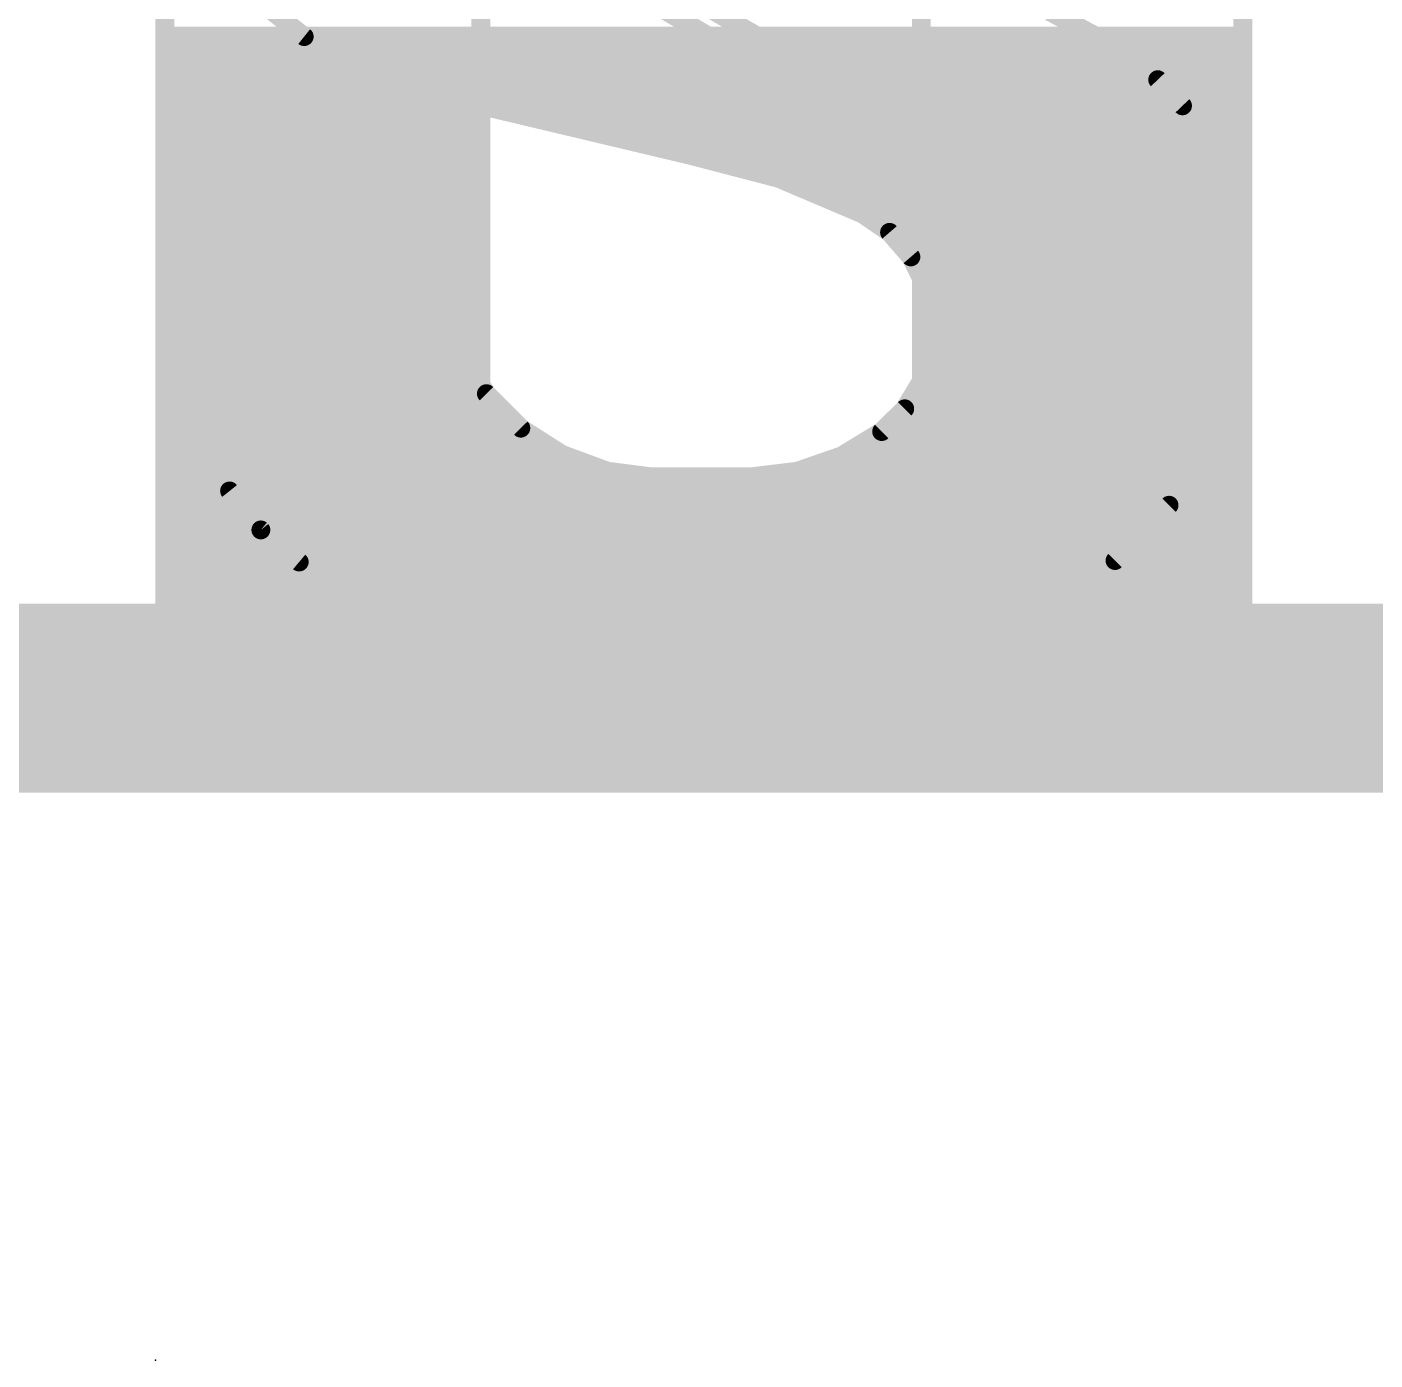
# Model space of a CAD drawing. Extents: x -19.1 to 53.5, y -15.6 to 59.8.
# Drawn here: x 16.718 to 18.529, y 19.431 to 21.221 of the extents above; entities that cross this region are included whole.
import ezdxf

# ---------------------------------------------------------------- set-up
doc = ezdxf.new("R2010")
doc.units = 0
for name, color, linetype in [('16', 132, 'CONTINUOUS'), ('21', 41, 'CONTINUOUS'), ('22', 40, 'CONTINUOUS'), ('23', 53, 'CONTINUOUS')]:
    doc.layers.add(name, color=color, linetype=linetype)

msp = doc.modelspace()

# ---------------------------------------------------------------- linework, layer by layer
at = {"layer": '16', "const_width": 0.254}
msp.add_lwpolyline([(2.54, 20.32), (26.67, 20.32)], dxfattribs=at)
at = {"layer": '21', "const_width": 0.0254}
for points in [[(17.2669, 21.4274), (17.7063, 21.1658)], [(18.1229, 20.9626), (17.2974, 21.4427)], [(17.0231, 21.2623), (17.0907, 21.2085)], [(18.1681, 21.2015), (18.0924, 21.242)], [(17.0901, 21.209), (17.6992, 21.209)], [(17.0907, 21.2085), (17.1658, 21.1659)], [(17.6337, 21.209), (18.154, 21.209)], [(18.2372, 21.1506), (18.1681, 21.2015)], [(17.1346, 21.1836), (17.7429, 21.1836)], [(17.6764, 21.1836), (18.1924, 21.1836)], [(17.1658, 21.1659), (17.2466, 21.1353)], [(17.1861, 21.1582), (17.7866, 21.1582)], [(17.7063, 21.1658), (18.1305, 20.9347)], [(17.7203, 21.1582), (18.2269, 21.1582)], [(18.2704, 21.1156), (18.2372, 21.1506)], [(17.2466, 21.1353), (17.6098, 21.049)], [(17.2571, 21.1328), (17.8303, 21.1328)], [(17.7669, 21.1328), (18.2541, 21.1328)], [(17.364, 21.1074), (17.8739, 21.1074)], [(17.8135, 21.1074), (18.2754, 21.1074)], [(18.2956, 21.0744), (18.2704, 21.1156)], [(17.4709, 21.082), (17.9176, 21.082)], [(17.8601, 21.082), (18.291, 21.082)], [(18.3294, 20.9741), (18.2956, 21.0744)], [(17.5778, 21.0566), (17.9613, 21.0566)], [(17.6098, 21.049), (17.7283, 21.0181)], [(17.9067, 21.0566), (18.3016, 21.0566)], [(17.678, 21.0312), (18.0049, 21.0312)], [(17.9534, 21.0312), (18.3101, 21.0312)], [(17.7283, 21.0181), (17.841, 20.9702)], [(17.7572, 21.0058), (18.0486, 21.0058)], [(18, 21.0058), (18.3187, 21.0058)], [(17.817, 20.9804), (18.0923, 20.9804)], [(18.0466, 20.9804), (18.3272, 20.9804)], [(18.3388, 20.8686), (18.3294, 20.9741)], [(17.841, 20.9702), (17.877, 20.9455)], [(17.8632, 20.955), (18.1267, 20.955)], [(18.0932, 20.955), (18.3311, 20.955)], [(18.1407, 20.9271), (18.1229, 20.9626)], [(17.877, 20.9455), (17.9056, 20.9126)], [(17.8909, 20.9296), (18.1394, 20.9296)], [(18.1305, 20.9347), (18.0213, 20.6096)], [(18.0289, 20.5943), (18.1407, 20.9271)], [(18.1288, 20.9296), (18.3334, 20.9296)], [(17.9056, 20.9126), (17.9251, 20.8736)], [(17.9098, 20.9042), (18.133, 20.9042)], [(18.1203, 20.9042), (18.3356, 20.9042)], [(16.9037, 20.8788), (16.9062, 20.8432)], [(17.6276, 20.5207), (16.9037, 20.8788)], [(17.2898, 20.8788), (16.9037, 20.8788)], [(16.9037, 20.8788), (17.6174, 20.5029)], [(17.2898, 20.8737), (17.2898, 20.8788)], [(17.2928, 20.8221), (17.2898, 20.8737)], [(17.9225, 20.8788), (18.1245, 20.8788)], [(17.9251, 20.8736), (17.9342, 20.831)], [(18.1117, 20.8788), (18.3379, 20.8788)], [(18.3312, 20.7645), (18.3388, 20.8686)], [(16.9055, 20.8534), (16.955, 20.8534)], [(16.9519, 20.8534), (17.291, 20.8534)], [(17.9295, 20.8534), (18.1159, 20.8534)], [(18.1032, 20.8534), (18.3377, 20.8534)], [(16.9062, 20.8432), (16.9164, 20.7848)], [(17.9342, 20.831), (17.9324, 20.7874)], [(16.9089, 20.828), (17.0064, 20.828)], [(17.0002, 20.828), (17.2925, 20.828)], [(17.3084, 20.7729), (17.2928, 20.8221)], [(17.9341, 20.828), (18.1074, 20.828)], [(18.0947, 20.828), (18.3358, 20.828)], [(16.9133, 20.8026), (17.0577, 20.8026)], [(17.0484, 20.8026), (17.299, 20.8026)], [(17.933, 20.8026), (18.0989, 20.8026)], [(18.0861, 20.8026), (18.334, 20.8026)], [(16.9164, 20.7848), (16.9596, 20.6578)], [(16.919, 20.7772), (17.1091, 20.7772)], [(17.0966, 20.7772), (17.307, 20.7772)], [(17.9324, 20.7874), (17.9198, 20.7458)], [(17.9293, 20.7772), (18.0903, 20.7772)], [(18.0776, 20.7772), (18.3321, 20.7772)], [(17.3355, 20.7289), (17.3084, 20.7729)], [(18.3169, 20.6981), (18.3312, 20.7645)], [(16.9276, 20.7518), (17.1604, 20.7518)], [(17.1448, 20.7518), (17.3214, 20.7518)], [(17.9198, 20.7458), (17.8973, 20.7086)], [(17.9216, 20.7518), (18.0818, 20.7518)], [(18.0691, 20.7518), (18.3285, 20.7518)], [(16.9363, 20.7264), (17.2118, 20.7264)], [(17.1931, 20.7264), (17.338, 20.7264)], [(17.3817, 20.6826), (17.3355, 20.7289)], [(17.9081, 20.7264), (18.0733, 20.7264)], [(18.0605, 20.7264), (18.323, 20.7264)], [(17.8973, 20.7086), (17.8664, 20.6781)], [(16.9449, 20.701), (17.2631, 20.701)], [(17.2413, 20.701), (17.3634, 20.701)], [(17.8896, 20.701), (18.0647, 20.701)], [(18.052, 20.701), (18.3175, 20.701)], [(18.2903, 20.6355), (18.3169, 20.6981)], [(16.9535, 20.6756), (17.3145, 20.6756)], [(17.2895, 20.6756), (17.3927, 20.6756)], [(17.4367, 20.6474), (17.3817, 20.6826)], [(17.8664, 20.6781), (17.8128, 20.6454)], [(17.8623, 20.6756), (18.0562, 20.6756)], [(18.0435, 20.6756), (18.3074, 20.6756)], [(16.9596, 20.6578), (16.9905, 20.5983)], [(16.9635, 20.6502), (17.3658, 20.6502)], [(17.3377, 20.6502), (17.4324, 20.6502)], [(17.4981, 20.6248), (17.4367, 20.6474)], [(17.8206, 20.6502), (18.0477, 20.6502)], [(18.0349, 20.6502), (18.2966, 20.6502)], [(17.8128, 20.6454), (17.7534, 20.6248)], [(18.2524, 20.5791), (18.2903, 20.6355)], [(16.9767, 20.6248), (17.4172, 20.6248)], [(17.386, 20.6248), (17.4981, 20.6248)], [(17.5565, 20.6172), (17.4981, 20.6248)], [(17.6911, 20.6172), (17.5565, 20.6172)], [(17.7534, 20.6248), (17.6911, 20.6172)], [(17.7533, 20.6248), (18.0391, 20.6248)], [(18.0264, 20.6248), (18.2831, 20.6248)], [(16.9899, 20.5994), (17.4685, 20.5994)], [(16.9905, 20.5983), (17.0325, 20.5459)], [(17.4342, 20.5994), (18.0306, 20.5994)], [(17.6174, 20.5029), (18.0289, 20.5943)], [(18.0213, 20.6096), (17.6276, 20.5207)], [(17.9761, 20.5994), (18.266, 20.5994)], [(18.1798, 20.5048), (18.2524, 20.5791)], [(17.01, 20.574), (17.5199, 20.574)], [(17.4824, 20.574), (17.9375, 20.574)], [(17.8636, 20.574), (18.2474, 20.574)], [(17.0304, 20.5486), (17.5712, 20.5486)], [(17.0325, 20.5459), (17.084, 20.5029)], [(17.5306, 20.5486), (17.8232, 20.5486)], [(17.7512, 20.5486), (18.2226, 20.5486)], [(17.0597, 20.5232), (17.6225, 20.5232)], [(17.5789, 20.5232), (17.7088, 20.5232)], [(17.6387, 20.5232), (18.1978, 20.5232)], [(17.084, 20.5029), (17.2034, 20.4267)], [(18.0954, 20.4442), (18.1798, 20.5048)], [(17.092, 20.4978), (18.1701, 20.4978)], [(17.1318, 20.4724), (18.1347, 20.4724)], [(17.1716, 20.447), (18.0994, 20.447)], [(18.0019, 20.399), (18.0954, 20.4442)], [(17.2034, 20.4267), (17.2891, 20.3869)], [(17.2144, 20.4216), (18.0486, 20.4216)], [(17.2691, 20.3962), (17.9918, 20.3962)], [(17.9019, 20.3708), (18.0019, 20.399)], [(17.2891, 20.3869), (17.3812, 20.3657)], [(17.3591, 20.3708), (17.9019, 20.3708)], [(17.3812, 20.3657), (17.6378, 20.3479)], [(17.7704, 20.3526), (17.9019, 20.3708)], [(17.6378, 20.3479), (17.7704, 20.3526)]]:
    msp.add_lwpolyline(points, dxfattribs=at)
at = {"layer": '21', "const_width": 0.0127}
for points in [[(17.0901, 21.2154, 1), (17.0901, 21.2026)], [(17.0938, 21.2141, 1), (17.0876, 21.203)], [(17.6337, 21.2154, 1), (17.6337, 21.2026)], [(17.6992, 21.2026, 1), (17.6992, 21.2154)], [(18.154, 21.2026, 1), (18.154, 21.2154)], [(17.0868, 21.2036, 1), (17.0947, 21.2135)], [(18.1718, 21.2066, 1), (18.1643, 21.1964)], [(18.1651, 21.1959, 1), (18.1711, 21.2071)], [(17.1346, 21.19, 1), (17.1346, 21.1773)], [(17.6764, 21.19, 1), (17.6764, 21.1773)], [(17.7429, 21.1773, 1), (17.7429, 21.19)], [(18.1924, 21.1773, 1), (18.1924, 21.19)], [(17.1681, 21.1718, 1), (17.1636, 21.1599)], [(17.1627, 21.1603, 1), (17.1689, 21.1714)], [(17.1861, 21.1646, 1), (17.1861, 21.1518)], [(17.7093, 21.1714, 1), (17.7033, 21.1602)], [(17.7031, 21.1603, 1), (17.7095, 21.1713)], [(17.7203, 21.1646, 1), (17.7203, 21.1518)], [(17.7866, 21.1518, 1), (17.7866, 21.1646)], [(18.2269, 21.1518, 1), (18.2269, 21.1646)], [(18.2418, 21.155, 1), (18.2326, 21.1462)], [(18.2334, 21.1455, 1), (18.241, 21.1557)], [(17.2481, 21.1415, 1), (17.2451, 21.1291)], [(17.2444, 21.1294, 1), (17.2488, 21.1412)], [(17.2571, 21.1392, 1), (17.2571, 21.1264)], [(17.7669, 21.1392, 1), (17.7669, 21.1264)], [(17.8303, 21.1264, 1), (17.8303, 21.1392)], [(18.2541, 21.1264, 1), (18.2541, 21.1392)], [(17.364, 21.1138, 1), (17.364, 21.1011)], [(17.8135, 21.1138, 1), (17.8135, 21.1011)], [(17.8739, 21.1011, 1), (17.8739, 21.1138)], [(18.2759, 21.1189, 1), (18.265, 21.1123)], [(18.2658, 21.1112, 1), (18.275, 21.12)], [(18.2754, 21.1011, 1), (18.2754, 21.1138)], [(17.4709, 21.0884, 1), (17.4709, 21.0756)], [(17.8601, 21.0884, 1), (17.8601, 21.0756)], [(17.9176, 21.0756, 1), (17.9176, 21.0884)], [(18.291, 21.0756, 1), (18.291, 21.0884)], [(18.3016, 21.0764, 1), (18.2896, 21.0724)], [(18.2902, 21.0711, 1), (18.301, 21.0777)], [(17.5778, 21.063, 1), (17.5778, 21.0502)], [(17.6114, 21.0551, 1), (17.6082, 21.0429)], [(17.6083, 21.0428, 1), (17.6113, 21.0552)], [(17.9067, 21.063, 1), (17.9067, 21.0502)], [(17.9613, 21.0502, 1), (17.9613, 21.063)], [(18.3016, 21.0502, 1), (18.3016, 21.063)], [(17.678, 21.0376, 1), (17.678, 21.0249)], [(17.9534, 21.0376, 1), (17.9534, 21.0249)], [(18.0049, 21.0249, 1), (18.0049, 21.0376)], [(18.3101, 21.0249, 1), (18.3101, 21.0376)], [(17.7308, 21.0239, 1), (17.7258, 21.0122)], [(17.7267, 21.0119, 1), (17.7299, 21.0242)], [(17.7572, 21.0122, 1), (17.7572, 20.9994)], [(18, 21.0122, 1), (18, 20.9994)], [(18.0486, 20.9994, 1), (18.0486, 21.0122)], [(18.3187, 20.9994, 1), (18.3187, 21.0122)], [(17.817, 20.9868, 1), (17.817, 20.974)], [(18.0466, 20.9868, 1), (18.0466, 20.974)], [(18.0923, 20.974, 1), (18.0923, 20.9868)], [(18.3357, 20.9746, 1), (18.3231, 20.9735)], [(18.3272, 20.974, 1), (18.3272, 20.9868)], [(17.8446, 20.9754, 1), (17.8374, 20.965)], [(17.8385, 20.9644, 1), (17.8435, 20.976)], [(17.8632, 20.9614, 1), (17.8632, 20.9487)], [(18.0932, 20.9614, 1), (18.0932, 20.9487)], [(18.1286, 20.9654, 1), (18.1172, 20.9598)], [(18.1197, 20.9571, 1), (18.1261, 20.9681)], [(18.1267, 20.9487, 1), (18.1267, 20.9614)], [(18.3234, 20.972, 1), (18.3354, 20.9761)], [(18.3311, 20.9487, 1), (18.3311, 20.9614)], [(17.8818, 20.9497, 1), (17.8722, 20.9414)], [(17.8734, 20.9403, 1), (17.8806, 20.9508)], [(17.8909, 20.936, 1), (17.8909, 20.9232)], [(18.1288, 20.936, 1), (18.1288, 20.9232)], [(18.1365, 20.9327, 1), (18.1245, 20.9367)], [(18.1275, 20.9291, 1), (18.1335, 20.9403)], [(18.1467, 20.9251, 1), (18.1347, 20.9291)], [(18.135, 20.9243, 1), (18.1464, 20.9299)], [(18.1394, 20.9232, 1), (18.1394, 20.936)], [(18.3334, 20.9232, 1), (18.3334, 20.936)], [(17.9113, 20.9155, 1), (17.8999, 20.9098)], [(17.9008, 20.9085, 1), (17.9104, 20.9168)], [(17.9098, 20.9106, 1), (17.9098, 20.8978)], [(18.1203, 20.9106, 1), (18.1203, 20.8978)], [(18.133, 20.8978, 1), (18.133, 20.9106)], [(18.3356, 20.8978, 1), (18.3356, 20.9106)], [(16.9037, 20.8852, 1), (16.9037, 20.8725)], [(16.91, 20.8792, 1), (16.8974, 20.8784)], [(16.9065, 20.8845, 1), (16.9009, 20.8731)], [(16.9067, 20.8844, 1), (16.9007, 20.8732)], [(17.2962, 20.8788, 1), (17.2834, 20.8788)], [(17.2834, 20.8737, 1), (17.2962, 20.8737)], [(17.2961, 20.8741, 1), (17.2835, 20.8733)], [(17.2898, 20.8725, 1), (17.2898, 20.8852)], [(17.9225, 20.8852, 1), (17.9225, 20.8725)], [(17.9313, 20.875, 1), (17.9189, 20.8723)], [(17.9194, 20.8708, 1), (17.9308, 20.8765)], [(18.1117, 20.8852, 1), (18.1117, 20.8725)], [(18.1245, 20.8725, 1), (18.1245, 20.8852)], [(18.3451, 20.8681, 1), (18.3325, 20.8691)], [(18.3379, 20.8725, 1), (18.3379, 20.8852)], [(16.9055, 20.8598, 1), (16.9055, 20.847)], [(16.9519, 20.8598, 1), (16.9519, 20.847)], [(16.955, 20.847, 1), (16.955, 20.8598)], [(17.291, 20.847, 1), (17.291, 20.8598)], [(17.9295, 20.8598, 1), (17.9295, 20.847)], [(18.1032, 20.8598, 1), (18.1032, 20.847)], [(18.1159, 20.847, 1), (18.1159, 20.8598)], [(18.3325, 20.868, 1), (18.3451, 20.8692)], [(18.3377, 20.847, 1), (18.3377, 20.8598)], [(16.9125, 20.8443, 1), (16.8999, 20.8421)], [(16.8999, 20.8428, 1), (16.9125, 20.8436)], [(17.9406, 20.8307, 1), (17.9279, 20.8312)], [(16.9089, 20.8344, 1), (16.9089, 20.8216)], [(17.0002, 20.8344, 1), (17.0002, 20.8216)], [(17.0064, 20.8216, 1), (17.0064, 20.8344)], [(17.2865, 20.8218, 1), (17.2992, 20.8225)], [(17.2989, 20.824, 1), (17.2868, 20.8202)], [(17.2925, 20.8216, 1), (17.2925, 20.8344)], [(17.9341, 20.8344, 1), (17.9341, 20.8216)], [(17.928, 20.8297, 1), (17.9405, 20.8323)], [(18.0947, 20.8344, 1), (18.0947, 20.8216)], [(18.1074, 20.8216, 1), (18.1074, 20.8344)], [(18.3358, 20.8216, 1), (18.3358, 20.8344)], [(16.9133, 20.809, 1), (16.9133, 20.7963)], [(17.0484, 20.809, 1), (17.0484, 20.7963)], [(17.0577, 20.7963, 1), (17.0577, 20.809)], [(17.299, 20.7963, 1), (17.299, 20.809)], [(17.933, 20.809, 1), (17.933, 20.7963)], [(18.0861, 20.809, 1), (18.0861, 20.7963)], [(18.0989, 20.7963, 1), (18.0989, 20.809)], [(18.334, 20.7963, 1), (18.334, 20.809)], [(16.9224, 20.7868, 1), (16.9104, 20.7828)], [(16.9101, 20.7837, 1), (16.9227, 20.7859)], [(16.919, 20.7836, 1), (16.919, 20.7708)], [(17.0966, 20.7836, 1), (17.0966, 20.7708)], [(17.1091, 20.7708, 1), (17.1091, 20.7836)], [(17.307, 20.7708, 1), (17.307, 20.7836)], [(17.9293, 20.7836, 1), (17.9293, 20.7708)], [(17.9261, 20.7877, 1), (17.9387, 20.7871)], [(17.9385, 20.7856, 1), (17.9263, 20.7892)], [(18.0776, 20.7836, 1), (18.0776, 20.7708)], [(18.0903, 20.7708, 1), (18.0903, 20.7836)], [(18.3321, 20.7708, 1), (18.3321, 20.7836)], [(17.3138, 20.7762, 1), (17.303, 20.7695)], [(17.3023, 20.771, 1), (17.3144, 20.7748)], [(18.3249, 20.765, 1), (18.3375, 20.764)], [(18.3374, 20.7632, 1), (18.325, 20.7658)], [(16.9276, 20.7582, 1), (16.9276, 20.7454)], [(17.1448, 20.7582, 1), (17.1448, 20.7454)], [(17.1604, 20.7454, 1), (17.1604, 20.7582)], [(17.3214, 20.7454, 1), (17.3214, 20.7582)], [(17.9137, 20.7477, 1), (17.9259, 20.744)], [(17.9252, 20.7425, 1), (17.9144, 20.7491)], [(17.9216, 20.7582, 1), (17.9216, 20.7454)], [(18.0691, 20.7582, 1), (18.0691, 20.7454)], [(18.0818, 20.7454, 1), (18.0818, 20.7582)], [(18.3285, 20.7454, 1), (18.3285, 20.7582)], [(16.9363, 20.7328, 1), (16.9363, 20.7201)], [(17.1931, 20.7328, 1), (17.1931, 20.7201)], [(17.2118, 20.7201, 1), (17.2118, 20.7328)], [(17.34, 20.7334, 1), (17.331, 20.7244)], [(17.3301, 20.7256, 1), (17.3409, 20.7322)], [(17.338, 20.7201, 1), (17.338, 20.7328)], [(17.9081, 20.7328, 1), (17.9081, 20.7201)], [(18.0605, 20.7328, 1), (18.0605, 20.7201)], [(18.0733, 20.7201, 1), (18.0733, 20.7328)], [(18.323, 20.7201, 1), (18.323, 20.7328)], [(17.8919, 20.7119, 1), (17.9028, 20.7053)], [(17.9018, 20.7041, 1), (17.8929, 20.7131)], [(16.9449, 20.7074, 1), (16.9449, 20.6946)], [(17.2413, 20.7074, 1), (17.2413, 20.6946)], [(17.2631, 20.6946, 1), (17.2631, 20.7074)], [(17.3634, 20.6946, 1), (17.3634, 20.7074)], [(17.8896, 20.7074, 1), (17.8896, 20.6946)], [(18.052, 20.7074, 1), (18.052, 20.6946)], [(18.0647, 20.6946, 1), (18.0647, 20.7074)], [(18.3107, 20.6994, 1), (18.3231, 20.6967)], [(18.3228, 20.6956, 1), (18.3111, 20.7005)], [(18.3175, 20.6946, 1), (18.3175, 20.7074)], [(16.9535, 20.682, 1), (16.9535, 20.6692)], [(17.2895, 20.682, 1), (17.2895, 20.6692)], [(17.3145, 20.6692, 1), (17.3145, 20.682)], [(17.3851, 20.688, 1), (17.3783, 20.6773)], [(17.3772, 20.6782, 1), (17.3862, 20.6871)], [(17.3927, 20.6692, 1), (17.3927, 20.682)], [(17.8623, 20.682, 1), (17.8623, 20.6692)], [(17.8619, 20.6826, 1), (17.8709, 20.6736)], [(17.8697, 20.6727, 1), (17.8631, 20.6835)], [(18.0435, 20.682, 1), (18.0435, 20.6692)], [(18.0562, 20.6692, 1), (18.0562, 20.682)], [(18.3074, 20.6692, 1), (18.3074, 20.682)], [(16.9652, 20.6607, 1), (16.954, 20.6549)], [(16.9536, 20.6558, 1), (16.9656, 20.6598)], [(16.9635, 20.6566, 1), (16.9635, 20.6439)], [(17.3377, 20.6566, 1), (17.3377, 20.6439)], [(17.3658, 20.6439, 1), (17.3658, 20.6566)], [(17.4389, 20.6533, 1), (17.4346, 20.6414)], [(17.4324, 20.6439, 1), (17.4324, 20.6566)], [(17.8206, 20.6566, 1), (17.8206, 20.6439)], [(18.0349, 20.6566, 1), (18.0349, 20.6439)], [(18.0477, 20.6439, 1), (18.0477, 20.6566)], [(18.2966, 20.6439, 1), (18.2966, 20.6566)], [(17.4333, 20.642, 1), (17.4402, 20.6527)], [(17.8095, 20.6509, 1), (17.8161, 20.64)], [(17.8148, 20.6394, 1), (17.8107, 20.6514)], [(18.2845, 20.638, 1), (18.2962, 20.633)], [(18.2956, 20.632, 1), (18.2851, 20.639)], [(16.9767, 20.6312, 1), (16.9767, 20.6184)], [(17.386, 20.6312, 1), (17.386, 20.6184)], [(17.4172, 20.6184, 1), (17.4172, 20.6312)], [(17.4989, 20.6311, 1), (17.4973, 20.6185)], [(17.4959, 20.6188, 1), (17.5003, 20.6308)], [(17.4981, 20.6184, 1), (17.4981, 20.6312)], [(17.5565, 20.6236, 1), (17.5565, 20.6108)], [(17.5557, 20.6109, 1), (17.5573, 20.6235)], [(17.6903, 20.6235, 1), (17.6919, 20.6109)], [(17.6911, 20.6108, 1), (17.6911, 20.6236)], [(17.7533, 20.6312, 1), (17.7533, 20.6184)], [(17.7514, 20.6308, 1), (17.7555, 20.6188)], [(17.7542, 20.6185, 1), (17.7527, 20.6311)], [(18.0264, 20.6312, 1), (18.0264, 20.6184)], [(18.0391, 20.6184, 1), (18.0391, 20.6312)], [(18.2831, 20.6184, 1), (18.2831, 20.6312)], [(16.9899, 20.6058, 1), (16.9899, 20.593)], [(16.9955, 20.6022, 1), (16.9856, 20.5943)], [(16.9849, 20.5953, 1), (16.9962, 20.6012)], [(17.4342, 20.6058, 1), (17.4342, 20.593)], [(17.4685, 20.593, 1), (17.4685, 20.6058)], [(17.9761, 20.6058, 1), (17.9761, 20.593)], [(18.0153, 20.6116, 1), (18.0273, 20.6076)], [(18.0227, 20.6034, 1), (18.0199, 20.6158)], [(18.0303, 20.5881, 1), (18.0275, 20.6005)], [(18.0306, 20.593, 1), (18.0306, 20.6058)], [(18.266, 20.593, 1), (18.266, 20.6058)], [(18.0229, 20.5963, 1), (18.0349, 20.5923)], [(18.2471, 20.5826, 1), (18.2577, 20.5756)], [(18.2569, 20.5747, 1), (18.2479, 20.5835)], [(17.01, 20.5804, 1), (17.01, 20.5677)], [(17.4824, 20.5804, 1), (17.4824, 20.5677)], [(17.5199, 20.5677, 1), (17.5199, 20.5804)], [(17.8636, 20.5804, 1), (17.8636, 20.5677)], [(17.9375, 20.5677, 1), (17.9375, 20.5804)], [(18.2474, 20.5677, 1), (18.2474, 20.5804)], [(17.0304, 20.555, 1), (17.0304, 20.5422)], [(17.0366, 20.5508, 1), (17.0285, 20.5411)], [(17.0276, 20.542, 1), (17.0375, 20.5499)], [(17.5306, 20.555, 1), (17.5306, 20.5422)], [(17.5712, 20.5422, 1), (17.5712, 20.555)], [(17.7512, 20.555, 1), (17.7512, 20.5422)], [(17.8232, 20.5422, 1), (17.8232, 20.555)], [(18.2226, 20.5422, 1), (18.2226, 20.555)], [(17.0597, 20.5296, 1), (17.0597, 20.5168)], [(17.5789, 20.5296, 1), (17.5789, 20.5168)], [(17.6262, 20.5269, 1), (17.629, 20.5145)], [(17.6225, 20.5168, 1), (17.6225, 20.5296)], [(17.6387, 20.5296, 1), (17.6387, 20.5168)], [(17.7088, 20.5168, 1), (17.7088, 20.5296)], [(18.1978, 20.5168, 1), (18.1978, 20.5296)], [(17.0874, 20.5083, 1), (17.0806, 20.4975)], [(17.616, 20.5091, 1), (17.6188, 20.4967)], [(17.6248, 20.515, 1), (17.6304, 20.5264)], [(18.1753, 20.5092, 1), (18.1843, 20.5004)], [(18.1835, 20.4996, 1), (18.1761, 20.51)], [(17.0799, 20.498, 1), (17.0881, 20.5078)], [(17.092, 20.5042, 1), (17.092, 20.4915)], [(17.6144, 20.4973, 1), (17.6204, 20.5085)], [(18.1701, 20.4915, 1), (18.1701, 20.5042)], [(17.1318, 20.4788, 1), (17.1318, 20.466)], [(18.1347, 20.466, 1), (18.1347, 20.4788)], [(17.1716, 20.4534, 1), (17.1716, 20.4407)], [(18.0917, 20.4493, 1), (18.0991, 20.439)], [(18.0982, 20.4384, 1), (18.0927, 20.4499)], [(18.0994, 20.4407, 1), (18.0994, 20.4534)], [(17.2061, 20.4325, 1), (17.2007, 20.4209)], [(17.2, 20.4213, 1), (17.2068, 20.4321)], [(17.2144, 20.428, 1), (17.2144, 20.4153)], [(18.0486, 20.4153, 1), (18.0486, 20.428)], [(17.2691, 20.4026, 1), (17.2691, 20.3898)], [(17.9918, 20.3898, 1), (17.9918, 20.4026)], [(17.9991, 20.4048, 1), (18.0046, 20.3933)], [(18.0036, 20.3929, 1), (18.0001, 20.4052)], [(17.2905, 20.3931, 1), (17.2877, 20.3807)], [(17.2864, 20.3812, 1), (17.2918, 20.3927)], [(17.3591, 20.3772, 1), (17.3591, 20.3645)], [(17.3816, 20.372, 1), (17.3808, 20.3594)], [(17.3798, 20.3595, 1), (17.3826, 20.3719)], [(17.9002, 20.3769, 1), (17.9036, 20.3647)], [(17.9028, 20.3645, 1), (17.901, 20.3771)], [(17.9019, 20.3645, 1), (17.9019, 20.3772)], [(17.6376, 20.3542, 1), (17.638, 20.3416)], [(17.6374, 20.3416, 1), (17.6382, 20.3542)], [(17.7696, 20.3589, 1), (17.7713, 20.3463)], [(17.7707, 20.3462, 1), (17.7702, 20.3589)]]:
    msp.add_lwpolyline(points, format="xyb", dxfattribs=at)
at = {"layer": '22', "const_width": 0.0254}
for points in [[(16.9037, 21.5417), (16.9037, 20.3835)], [(18.3515, 20.3835), (18.3515, 21.4401)], [(17.3279, 20.3835), (17.3279, 21.4122)], [(17.9197, 21.336), (17.9197, 20.3835)], [(16.9037, 21.209), (17.3279, 21.209)], [(17.9197, 21.209), (18.3515, 21.209)], [(16.9037, 21.1836), (17.3279, 21.1836)], [(17.9197, 21.1836), (18.3515, 21.1836)], [(16.9037, 21.1582), (17.3279, 21.1582)], [(17.9197, 21.1582), (18.3515, 21.1582)], [(16.9037, 21.1328), (17.3279, 21.1328)], [(17.9197, 21.1328), (18.3515, 21.1328)], [(16.9037, 21.1074), (17.3279, 21.1074)], [(17.9197, 21.1074), (18.3515, 21.1074)], [(16.9037, 21.082), (17.3279, 21.082)], [(17.9197, 21.082), (18.3515, 21.082)], [(16.9037, 21.0566), (17.3279, 21.0566)], [(17.9197, 21.0566), (18.3515, 21.0566)], [(16.9037, 21.0312), (17.3279, 21.0312)], [(17.9197, 21.0312), (18.3515, 21.0312)], [(16.9037, 21.0058), (17.3279, 21.0058)], [(17.9197, 21.0058), (18.3515, 21.0058)], [(16.9037, 20.9804), (17.3279, 20.9804)], [(17.9197, 20.9804), (18.3515, 20.9804)], [(16.9037, 20.955), (17.3279, 20.955)], [(17.9197, 20.955), (18.3515, 20.955)], [(16.9037, 20.9296), (17.3279, 20.9296)], [(17.9197, 20.9296), (18.3515, 20.9296)], [(16.9037, 20.9042), (17.3279, 20.9042)], [(17.9197, 20.9042), (18.3515, 20.9042)], [(16.9037, 20.8788), (17.3279, 20.8788)], [(17.9197, 20.8788), (18.3515, 20.8788)], [(16.9037, 20.8534), (17.3279, 20.8534)], [(17.9197, 20.8534), (18.3515, 20.8534)], [(16.9037, 20.828), (17.3279, 20.828)], [(17.9197, 20.828), (18.3515, 20.828)], [(16.9037, 20.8026), (17.3279, 20.8026)], [(17.9197, 20.8026), (18.3515, 20.8026)], [(16.9037, 20.7772), (17.3279, 20.7772)], [(17.9197, 20.7772), (18.3515, 20.7772)], [(16.9037, 20.7518), (17.3279, 20.7518)], [(17.9197, 20.7518), (18.3515, 20.7518)], [(16.9037, 20.7264), (17.3279, 20.7264)], [(17.9197, 20.7264), (18.3515, 20.7264)], [(16.9037, 20.701), (17.3279, 20.701)], [(17.9197, 20.701), (18.3515, 20.701)], [(16.9037, 20.6756), (17.3279, 20.6756)], [(17.9197, 20.6756), (18.3515, 20.6756)], [(16.9037, 20.6502), (17.3279, 20.6502)], [(17.9197, 20.6502), (18.3515, 20.6502)], [(16.9037, 20.6248), (17.3279, 20.6248)], [(17.9197, 20.6248), (18.3515, 20.6248)], [(16.9037, 20.5994), (17.3279, 20.5994)], [(17.9197, 20.5994), (18.3515, 20.5994)], [(16.9037, 20.574), (17.3279, 20.574)], [(17.9197, 20.574), (18.3515, 20.574)], [(16.9037, 20.5486), (17.3279, 20.5486)], [(17.9197, 20.5486), (18.3515, 20.5486)], [(16.9037, 20.5232), (17.3279, 20.5232)], [(17.9197, 20.5232), (18.3515, 20.5232)], [(16.9037, 20.4978), (17.3279, 20.4978)], [(17.9197, 20.4978), (18.3515, 20.4978)], [(16.9037, 20.4724), (17.3279, 20.4724)], [(17.9197, 20.4724), (18.3515, 20.4724)], [(16.9037, 20.447), (17.3279, 20.447)], [(17.9197, 20.447), (18.3515, 20.447)], [(16.9037, 20.4216), (17.3279, 20.4216)], [(17.9197, 20.4216), (18.3515, 20.4216)], [(16.9037, 20.3962), (17.3279, 20.3962)], [(17.9197, 20.3962), (18.3515, 20.3962)], [(16.9037, 20.3835), (17.3279, 20.3835)], [(17.9197, 20.3835), (18.3515, 20.3835)]]:
    msp.add_lwpolyline(points, dxfattribs=at)
at = {"layer": '22', "const_width": 0.0127}
for points in [[(16.9037, 21.2154, 1), (16.9037, 21.2026)], [(17.3279, 21.2026, 1), (17.3279, 21.2154)], [(17.9197, 21.2154, 1), (17.9197, 21.2026)], [(18.3515, 21.2026, 1), (18.3515, 21.2154)], [(16.9037, 21.19, 1), (16.9037, 21.1773)], [(17.3279, 21.1773, 1), (17.3279, 21.19)], [(17.9197, 21.19, 1), (17.9197, 21.1773)], [(18.3515, 21.1773, 1), (18.3515, 21.19)], [(16.9037, 21.1646, 1), (16.9037, 21.1518)], [(17.3279, 21.1518, 1), (17.3279, 21.1646)], [(17.9197, 21.1646, 1), (17.9197, 21.1518)], [(18.3515, 21.1518, 1), (18.3515, 21.1646)], [(16.9037, 21.1392, 1), (16.9037, 21.1264)], [(17.3279, 21.1264, 1), (17.3279, 21.1392)], [(17.9197, 21.1392, 1), (17.9197, 21.1264)], [(18.3515, 21.1264, 1), (18.3515, 21.1392)], [(16.9037, 21.1138, 1), (16.9037, 21.1011)], [(17.3279, 21.1011, 1), (17.3279, 21.1138)], [(17.9197, 21.1138, 1), (17.9197, 21.1011)], [(18.3515, 21.1011, 1), (18.3515, 21.1138)], [(16.9037, 21.0884, 1), (16.9037, 21.0756)], [(17.3279, 21.0756, 1), (17.3279, 21.0884)], [(17.9197, 21.0884, 1), (17.9197, 21.0756)], [(18.3515, 21.0756, 1), (18.3515, 21.0884)], [(16.9037, 21.063, 1), (16.9037, 21.0502)], [(17.3279, 21.0502, 1), (17.3279, 21.063)], [(17.9197, 21.063, 1), (17.9197, 21.0502)], [(18.3515, 21.0502, 1), (18.3515, 21.063)], [(16.9037, 21.0376, 1), (16.9037, 21.0249)], [(17.3279, 21.0249, 1), (17.3279, 21.0376)], [(17.9197, 21.0376, 1), (17.9197, 21.0249)], [(18.3515, 21.0249, 1), (18.3515, 21.0376)], [(16.9037, 21.0122, 1), (16.9037, 20.9994)], [(17.3279, 20.9994, 1), (17.3279, 21.0122)], [(17.9197, 21.0122, 1), (17.9197, 20.9994)], [(18.3515, 20.9994, 1), (18.3515, 21.0122)], [(16.9037, 20.9868, 1), (16.9037, 20.974)], [(17.3279, 20.974, 1), (17.3279, 20.9868)], [(17.9197, 20.9868, 1), (17.9197, 20.974)], [(18.3515, 20.974, 1), (18.3515, 20.9868)], [(16.9037, 20.9614, 1), (16.9037, 20.9487)], [(17.3279, 20.9487, 1), (17.3279, 20.9614)], [(17.9197, 20.9614, 1), (17.9197, 20.9487)], [(18.3515, 20.9487, 1), (18.3515, 20.9614)], [(16.9037, 20.936, 1), (16.9037, 20.9232)], [(17.3279, 20.9232, 1), (17.3279, 20.936)], [(17.9197, 20.936, 1), (17.9197, 20.9232)], [(18.3515, 20.9232, 1), (18.3515, 20.936)], [(16.9037, 20.9106, 1), (16.9037, 20.8978)], [(17.3279, 20.8978, 1), (17.3279, 20.9106)], [(17.9197, 20.9106, 1), (17.9197, 20.8978)], [(18.3515, 20.8978, 1), (18.3515, 20.9106)], [(16.9037, 20.8852, 1), (16.9037, 20.8725)], [(17.3279, 20.8725, 1), (17.3279, 20.8852)], [(17.9197, 20.8852, 1), (17.9197, 20.8725)], [(18.3515, 20.8725, 1), (18.3515, 20.8852)], [(16.9037, 20.8598, 1), (16.9037, 20.847)], [(17.3279, 20.847, 1), (17.3279, 20.8598)], [(17.9197, 20.8598, 1), (17.9197, 20.847)], [(18.3515, 20.847, 1), (18.3515, 20.8598)], [(16.9037, 20.8344, 1), (16.9037, 20.8216)], [(17.3279, 20.8216, 1), (17.3279, 20.8344)], [(17.9197, 20.8344, 1), (17.9197, 20.8216)], [(18.3515, 20.8216, 1), (18.3515, 20.8344)], [(16.9037, 20.809, 1), (16.9037, 20.7963)], [(17.3279, 20.7963, 1), (17.3279, 20.809)], [(17.9197, 20.809, 1), (17.9197, 20.7963)], [(18.3515, 20.7963, 1), (18.3515, 20.809)], [(16.9037, 20.7836, 1), (16.9037, 20.7708)], [(17.3279, 20.7708, 1), (17.3279, 20.7836)], [(17.9197, 20.7836, 1), (17.9197, 20.7708)], [(18.3515, 20.7708, 1), (18.3515, 20.7836)], [(16.9037, 20.7582, 1), (16.9037, 20.7454)], [(17.3279, 20.7454, 1), (17.3279, 20.7582)], [(17.9197, 20.7582, 1), (17.9197, 20.7454)], [(18.3515, 20.7454, 1), (18.3515, 20.7582)], [(16.9037, 20.7328, 1), (16.9037, 20.7201)], [(17.3279, 20.7201, 1), (17.3279, 20.7328)], [(17.9197, 20.7328, 1), (17.9197, 20.7201)], [(18.3515, 20.7201, 1), (18.3515, 20.7328)], [(16.9037, 20.7074, 1), (16.9037, 20.6946)], [(17.3279, 20.6946, 1), (17.3279, 20.7074)], [(17.9197, 20.7074, 1), (17.9197, 20.6946)], [(18.3515, 20.6946, 1), (18.3515, 20.7074)], [(16.9037, 20.682, 1), (16.9037, 20.6692)], [(17.3279, 20.6692, 1), (17.3279, 20.682)], [(17.9197, 20.682, 1), (17.9197, 20.6692)], [(18.3515, 20.6692, 1), (18.3515, 20.682)], [(16.9037, 20.6566, 1), (16.9037, 20.6439)], [(17.3279, 20.6439, 1), (17.3279, 20.6566)], [(17.9197, 20.6566, 1), (17.9197, 20.6439)], [(18.3515, 20.6439, 1), (18.3515, 20.6566)], [(16.9037, 20.6312, 1), (16.9037, 20.6184)], [(17.3279, 20.6184, 1), (17.3279, 20.6312)], [(17.9197, 20.6312, 1), (17.9197, 20.6184)], [(18.3515, 20.6184, 1), (18.3515, 20.6312)], [(16.9037, 20.6058, 1), (16.9037, 20.593)], [(17.3279, 20.593, 1), (17.3279, 20.6058)], [(17.9197, 20.6058, 1), (17.9197, 20.593)], [(18.3515, 20.593, 1), (18.3515, 20.6058)], [(16.9037, 20.5804, 1), (16.9037, 20.5677)], [(17.3279, 20.5677, 1), (17.3279, 20.5804)], [(17.9197, 20.5804, 1), (17.9197, 20.5677)], [(18.3515, 20.5677, 1), (18.3515, 20.5804)], [(16.9037, 20.555, 1), (16.9037, 20.5422)], [(17.3279, 20.5422, 1), (17.3279, 20.555)], [(17.9197, 20.555, 1), (17.9197, 20.5422)], [(18.3515, 20.5422, 1), (18.3515, 20.555)], [(16.9037, 20.5296, 1), (16.9037, 20.5168)], [(17.3279, 20.5168, 1), (17.3279, 20.5296)], [(17.9197, 20.5296, 1), (17.9197, 20.5168)], [(18.3515, 20.5168, 1), (18.3515, 20.5296)], [(16.9037, 20.5042, 1), (16.9037, 20.4915)], [(17.3279, 20.4915, 1), (17.3279, 20.5042)], [(17.9197, 20.5042, 1), (17.9197, 20.4915)], [(18.3515, 20.4915, 1), (18.3515, 20.5042)], [(16.9037, 20.4788, 1), (16.9037, 20.466)], [(17.3279, 20.466, 1), (17.3279, 20.4788)], [(17.9197, 20.4788, 1), (17.9197, 20.466)], [(18.3515, 20.466, 1), (18.3515, 20.4788)], [(16.9037, 20.4534, 1), (16.9037, 20.4407)], [(17.3279, 20.4407, 1), (17.3279, 20.4534)], [(17.9197, 20.4534, 1), (17.9197, 20.4407)], [(18.3515, 20.4407, 1), (18.3515, 20.4534)], [(16.9037, 20.428, 1), (16.9037, 20.4153)], [(17.3279, 20.4153, 1), (17.3279, 20.428)], [(17.9197, 20.428, 1), (17.9197, 20.4153)], [(18.3515, 20.4153, 1), (18.3515, 20.428)], [(16.9037, 20.4026, 1), (16.9037, 20.3898)], [(17.3279, 20.3898, 1), (17.3279, 20.4026)], [(17.9197, 20.4026, 1), (17.9197, 20.3898)], [(18.3515, 20.3898, 1), (18.3515, 20.4026)], [(16.9037, 20.3899, 1), (16.9037, 20.3772)], [(16.8973, 20.3835, 1), (16.9101, 20.3835)], [(17.3215, 20.3835, 1), (17.3343, 20.3835)], [(17.3279, 20.3772, 1), (17.3279, 20.3899)], [(17.9197, 20.3899, 1), (17.9197, 20.3772)], [(17.9134, 20.3835, 1), (17.9261, 20.3835)], [(18.3452, 20.3835, 1), (18.3579, 20.3835)], [(18.3515, 20.3772, 1), (18.3515, 20.3899)]]:
    msp.add_lwpolyline(points, format="xyb", dxfattribs=at)
at = {"layer": '23'}
msp.add_point((16.891, 19.431), dxfattribs=at)

doc.saveas('drawing.dxf')
